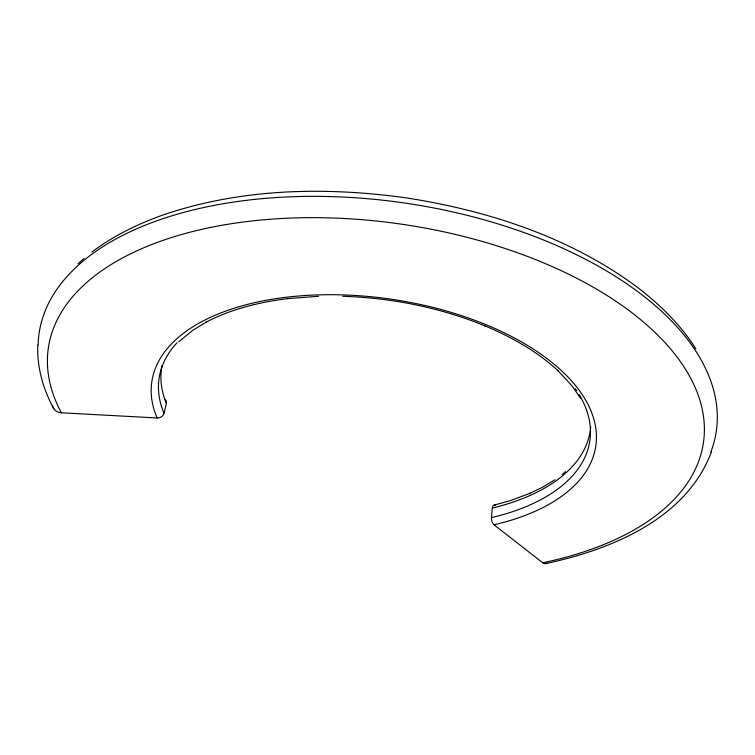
<?xml version="1.0" encoding="UTF-8"?>
<svg xmlns="http://www.w3.org/2000/svg" width="755" height="755" viewBox="0 0 755 755"><rect width="100%" height="100%" fill="white"/><g stroke="black" fill="none" stroke-linecap="round" stroke-linejoin="round"><path stroke-width="1.13" d="M37.807 345.129C36.853 367.308 43.224 389.297 53.737 408.682M546.771 563.06A10.466 5.115 77.2 0 1 542.732 562.786L494.034 524.801A5.455 2.803 76.4 0 1 491.467 517.647L492.298 508.068A5.427 2.784 76.2 0 1 495.412 505.482M52.775 406.03A11.854 9.277 -24.3 0 0 61.353 412.777L157.134 417.977A5.936 4.794 -21.4 0 0 164.014 413.325L166.364 403.453A216.619 114.005 8.2 0 1 162.042 365.486M711.474 451.773C686.333 519.147 610.974 549.583 545.818 563.598M178.709 341.826L192.987 330.143L206.813 321.8L205.964 322.234C231.445 308.899 259.824 302.057 288.221 298.555L287.664 298.612L318.591 296.3M78.086 263.74L84.003 258.465M562.154 474.47L565.533 471.677M91.987 252.019C111.9 236.891 134.456 225.632 157.823 216.893L159.494 216.232C238.599 188.269 324.763 186.353 407.181 198.027C488.796 210.796 570.148 237.4 637.05 287.042L638.466 288.146C660.587 305.171 680.793 325.122 695.817 348.763M554.906 479.774L542.864 487.06L529.576 493.506L530.246 493.223L510.72 500.499L493.997 505.152M342.751 296.271C391.477 297.857 440.099 307.474 485.248 326L484.757 325.792C511.409 336.938 537.107 351.292 558.389 371.035L557.719 370.384L572.299 386.192L580.529 398.244M157.134 417.977A224.301 115.977 8.2 0 1 298.612 295.998A224.301 115.977 8.2 0 1 573.555 383.181A224.301 115.977 8.2 0 1 494.034 524.801M61.353 412.777A330.954 172.999 8.2 0 1 256.313 220.488A330.954 172.999 8.2 0 1 671.308 349.81A330.954 172.999 8.2 0 1 542.732 562.786M590.721 426.971A216.619 114.005 8.2 0 1 492.298 508.068M579.17 394.591A217.629 113.156 8.2 0 1 491.467 517.647M164.014 413.325A217.629 113.156 8.2 0 1 177.019 342.742M575.414 388.768A217.629 113.156 8.2 0 1 576.726 390.712M164.788 399.216A5.908 4.756 -20.9 0 1 166.364 403.453M38.109 345.082A342.128 181.294 8.2 0 1 412.636 204.237A342.128 181.294 8.2 0 1 710.899 451.934"/></g></svg>
